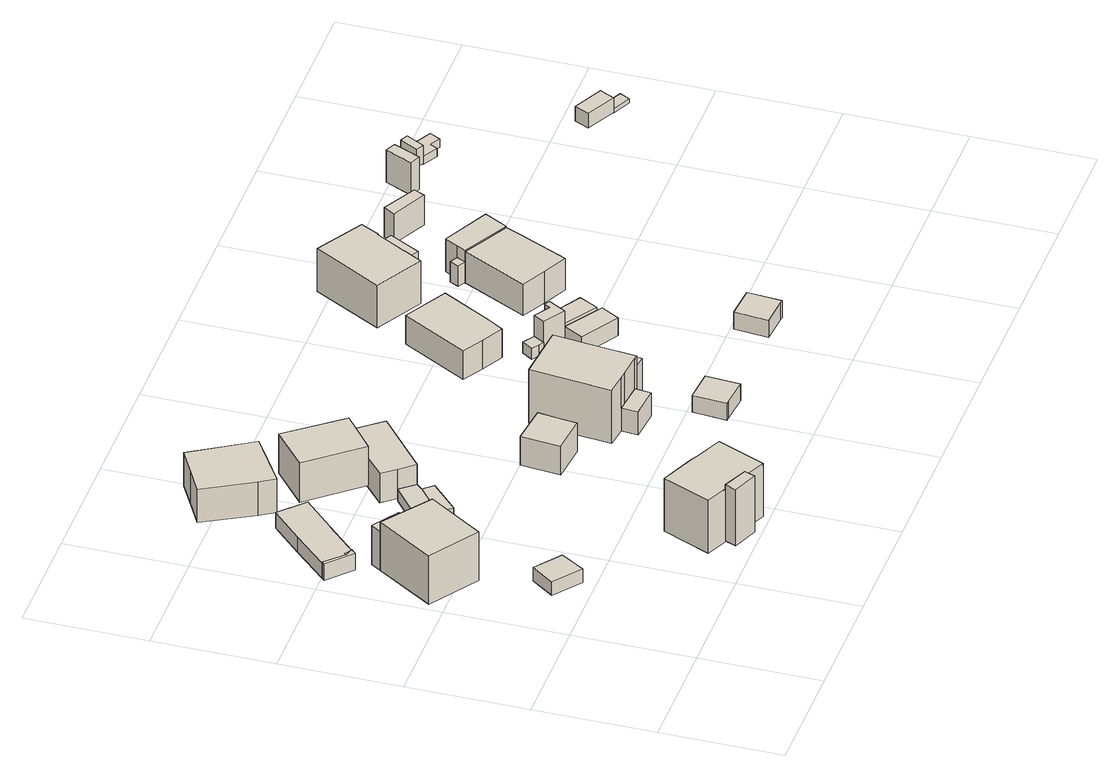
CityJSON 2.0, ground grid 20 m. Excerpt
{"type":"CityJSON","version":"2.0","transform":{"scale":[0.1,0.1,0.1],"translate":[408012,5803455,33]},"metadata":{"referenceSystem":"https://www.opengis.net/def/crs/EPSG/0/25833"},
"CityObjects":{
"building1":{"type":"Building","attributes":{"Gemeindeschluessel":"11000009","BezugspunktDach":"2200","function":"31001_1010","measuredHeight":3.23,"storeysAboveGround":1},"address":[{"country":"Germany","locality":"Berlin","thoroughfareNumber":"8 (4)","thoroughfareName":"Alt-Schmöckwitz"}],"geometry":[{"type":"Solid","lod":"1","boundaries":[[[[0,1,2,3,4]],[[5,6,7,8,9]],[[5,9,4,3]],[[6,5,3,2]],[[7,6,2,1]],[[8,7,1,0]],[[9,8,0,4]]]]}]},
"building2":{"type":"Building","attributes":{"Gemeindeschluessel":"11000009","BezugspunktDach":"2200","function":"51009_1610","measuredHeight":3.17,"storeysAboveGround":0},"address":[{"country":"Germany","locality":"Berlin"}],"geometry":[{"type":"Solid","lod":"1","boundaries":[[[[10,11,12,13,14]],[[15,16,17,18,19]],[[15,19,14,13]],[[16,15,13,12]],[[17,16,12,11]],[[18,17,11,10]],[[19,18,10,14]]]]}]},
"building3":{"type":"Building","attributes":{"Gemeindeschluessel":"11000009","function":"31001_1010"},"address":[{"country":"Germany","locality":"Berlin","thoroughfareNumber":"7 (1)","thoroughfareName":"Alt-Schmöckwitz"}],"children":["building3-1","building3-2"]},
"building3-1":{"type":"BuildingPart","attributes":{"BezugspunktDach":"2200","measuredHeight":10.73,"storeysAboveGround":1},"parents":["building3"],"geometry":[{"type":"MultiSurface","lod":"1","boundaries":[[[20,21,22,23]],[[24,25,26,27]],[[24,27,23,22]],[[25,28,29,30,24,22,21]],[[26,25,21,20]],[[27,26,20,23]],[[24,30,29,28]]]}]},
"building3-2":{"type":"BuildingPart","attributes":{"BezugspunktDach":"2200","measuredHeight":7.33,"storeysAboveGround":1},"parents":["building3"],"geometry":[{"type":"MultiSurface","lod":"1","boundaries":[[[29,31,32,30]],[[33,34,28,24]],[[33,24,30,32]],[[34,33,32,31]],[[28,34,31,29]],[[24,28,29,30,35]]]}]},
"building4":{"type":"Building","attributes":{"Gemeindeschluessel":"11000009","BezugspunktDach":"2200","function":"31001_2000","measuredHeight":3.75,"storeysAboveGround":1},"address":[{"country":"Germany","locality":"Berlin","thoroughfareNumber":"6 (1)","thoroughfareName":"Alt-Schmöckwitz"}],"geometry":[{"type":"Solid","lod":"1","boundaries":[[[[36,37,38,39,40,41,42,43,44]],[[45,46,47,48,49,17,50,16,15]],[[45,15,44,43]],[[46,45,43,42]],[[47,46,42,41]],[[48,47,41,40]],[[49,48,40,39]],[[17,49,39,38]],[[50,17,38,37]],[[16,50,37,36]],[[15,16,36,44]]]]}]},
"building5":{"type":"Building","attributes":{"Gemeindeschluessel":"11000009","function":"31001_1010"},"address":[{"country":"Germany","locality":"Berlin","thoroughfareNumber":"8 (5)","thoroughfareName":"Alt-Schmöckwitz"}],"children":["building5-1","building5-2"]},
"building5-1":{"type":"BuildingPart","attributes":{"BezugspunktDach":"2200","measuredHeight":10.78,"storeysAboveGround":2},"parents":["building5"],"geometry":[{"type":"MultiSurface","lod":"1","boundaries":[[[51,52,53,54,55,56,57,58]],[[59,60,61,62,63,64,65,66]],[[59,66,58,57]],[[60,59,57,56]],[[61,60,56,55]],[[62,61,55,54]],[[63,62,54,53]],[[64,63,53,67,68,69]],[[65,64,52,69,70]],[[66,65,70,71,72,58]],[[69,68,67,52]],[[70,69,52,51]],[[51,72,71,70]]]}]},
"building5-2":{"type":"BuildingPart","attributes":{"BezugspunktDach":"2200","measuredHeight":10.49,"storeysAboveGround":2},"parents":["building5"],"geometry":[{"type":"MultiSurface","lod":"1","boundaries":[[[73,74,75,76]],[[71,68,77,78]],[[71,78,76,75]],[[67,52,51,72,75,74]],[[77,68,74,73]],[[78,77,73,76]],[[68,69,52,67]],[[70,51,52,69]],[[71,72,51,70]]]}]},
"building6":{"type":"Building","attributes":{"Gemeindeschluessel":"11000009","BezugspunktDach":"2200","function":"31001_2000","measuredHeight":2.12,"storeysAboveGround":1},"address":[{"country":"Germany","locality":"Berlin","thoroughfareNumber":"8 (1)","thoroughfareName":"Alt-Schmöckwitz"}],"geometry":[{"type":"Solid","lod":"1","boundaries":[[[[79,80,81,82,83,84]],[[85,86,87,88,89,90]],[[85,90,84,83]],[[86,85,83,82]],[[87,86,82,81]],[[88,87,81,80]],[[89,88,80,79]],[[90,89,79,84]]]]}]},
"building7":{"type":"Building","attributes":{"Gemeindeschluessel":"11000009","BezugspunktDach":"2200","function":"31001_2000","measuredHeight":2.13,"storeysAboveGround":1},"address":[{"country":"Germany","locality":"Berlin","thoroughfareNumber":"8 (2)","thoroughfareName":"Alt-Schmöckwitz"}],"geometry":[{"type":"Solid","lod":"1","boundaries":[[[[91,92,81,80,93]],[[88,87,94,95,96]],[[88,96,93,80]],[[87,88,80,81]],[[94,87,81,92]],[[95,94,92,91]],[[96,95,91,93]]]]}]},
"building8":{"type":"Building","attributes":{"Gemeindeschluessel":"11000009","BezugspunktDach":"2200","function":"31001_1010","measuredHeight":8.39,"storeysAboveGround":2},"address":[{"country":"Germany","locality":"Berlin","thoroughfareNumber":"6A","thoroughfareName":"Alt-Schmöckwitz"}],"geometry":[{"type":"Solid","lod":"1","boundaries":[[[[97,98,99,100,101,102,103]],[[104,105,106,107,108,109,110]],[[104,110,103,102]],[[105,104,102,101]],[[106,105,101,100]],[[107,106,100,99]],[[108,107,99,98]],[[109,108,98,97]],[[110,109,97,103]]]]}]},
"building9":{"type":"Building","attributes":{"Gemeindeschluessel":"11000009","BezugspunktDach":"2200","function":"31001_1010","measuredHeight":8.55,"storeysAboveGround":2},"address":[{"country":"Germany","locality":"Berlin","thoroughfareNumber":"7","thoroughfareName":"Alt-Schmöckwitz"}],"geometry":[{"type":"Solid","lod":"1","boundaries":[[[[111,112,113,114]],[[115,116,117,118]],[[115,118,114,113]],[[116,115,113,112]],[[117,116,112,111]],[[118,117,111,114]]]]}]},
"building10":{"type":"Building","attributes":{"Gemeindeschluessel":"11000009","BezugspunktDach":"2200","function":"31001_1010","measuredHeight":5.39,"storeysAboveGround":2},"address":[{"country":"Germany","locality":"Berlin","thoroughfareNumber":"8","thoroughfareName":"Alt-Schmöckwitz"}],"geometry":[{"type":"Solid","lod":"1","boundaries":[[[[119,120,121,122,123,124]],[[125,126,127,128,129,130]],[[125,130,124,123]],[[126,125,123,122]],[[127,126,122,121]],[[128,127,121,120]],[[129,128,120,119]],[[130,129,119,124]]]]}]},
"building11":{"type":"Building","attributes":{"Gemeindeschluessel":"11000009","BezugspunktDach":"2200","function":"31001_1010","measuredHeight":5.65,"storeysAboveGround":1},"address":[{"country":"Germany","locality":"Berlin","thoroughfareNumber":"8 (3)","thoroughfareName":"Alt-Schmöckwitz"}],"geometry":[{"type":"Solid","lod":"1","boundaries":[[[[131,132,133,134,135]],[[136,137,138,139,140]],[[136,140,135,134]],[[137,136,134,133]],[[138,137,133,132]],[[139,138,132,131]],[[140,139,131,135]]]]}]},
"building12":{"type":"Building","attributes":{"Gemeindeschluessel":"11000009","function":"31001_1010"},"address":[{"country":"Germany","locality":"Berlin","thoroughfareNumber":"9","thoroughfareName":"Alt-Schmöckwitz"}],"children":["building12-1","building12-2","building12-3"]},
"building12-1":{"type":"BuildingPart","attributes":{"BezugspunktDach":"2200","measuredHeight":11.71,"storeysAboveGround":2},"parents":["building12"],"geometry":[{"type":"MultiSurface","lod":"1","boundaries":[[[141,142,143,144,145,146,147,148,149]],[[150,151,152,153,154,155,156,157,158]],[[150,158,149,148]],[[151,150,148,147]],[[152,151,147,146]],[[153,152,146,145]],[[154,159,160,153,145,144]],[[155,154,144,143]],[[161,162,143,142]],[[163,161,156,157,156,142,141]],[[158,157,141,149]],[[153,160,159,154]],[[156,155,162,161]],[[157,156,161,163]]]}]},
"building12-2":{"type":"BuildingPart","attributes":{"BezugspunktDach":"2200","measuredHeight":8.08,"storeysAboveGround":2},"parents":["building12"],"geometry":[{"type":"Solid","lod":"1","boundaries":[[[[164,165,160,159]],[[153,166,167,154]],[[166,153,160,165]],[[167,166,165,164]],[[154,167,164,159]],[[153,154,159,160]]]]}]},
"building12-3":{"type":"BuildingPart","attributes":{"BezugspunktDach":"2200","measuredHeight":4.34,"storeysAboveGround":2},"parents":["building12"],"geometry":[{"type":"MultiSurface","lod":"1","boundaries":[[[168,162,163,169]],[[157,155,170,171]],[[157,171,169,163]],[[170,155,162,168]],[[171,170,168,169]],[[156,161,162,155]],[[157,163,161,156]]]}]},
"building13":{"type":"Building","attributes":{"Gemeindeschluessel":"11000009","BezugspunktDach":"2200","function":"31001_2723","measuredHeight":3.07,"storeysAboveGround":1},"address":[{"country":"Germany","locality":"Berlin","thoroughfareNumber":"9A (1)","thoroughfareName":"Alt-Schmöckwitz"}],"geometry":[{"type":"Solid","lod":"1","boundaries":[[[[172,173,174,175,176]],[[177,178,179,180,181]],[[177,181,176,175]],[[178,177,175,174]],[[179,178,174,173]],[[180,179,173,172]],[[181,180,172,176]]]]}]},
"building14":{"type":"Building","attributes":{"Gemeindeschluessel":"11000009","BezugspunktDach":"2200","function":"31001_2723","measuredHeight":2.06,"storeysAboveGround":1},"address":[{"country":"Germany","locality":"Berlin","thoroughfareNumber":"10 (1)","thoroughfareName":"Alt-Schmöckwitz"}],"geometry":[{"type":"Solid","lod":"1","boundaries":[[[[182,183,184,185,186]],[[187,188,189,190,191]],[[187,191,186,185]],[[188,187,185,184]],[[189,188,184,183]],[[190,189,183,182]],[[191,190,182,186]]]]}]},
"building15":{"type":"Building","attributes":{"Gemeindeschluessel":"11000009","function":"31001_1010"},"address":[{"country":"Germany","locality":"Berlin","thoroughfareNumber":"10","thoroughfareName":"Alt-Schmöckwitz"}],"children":["building15-1","building15-2"]},
"building15-1":{"type":"BuildingPart","attributes":{"BezugspunktDach":"2200","measuredHeight":6.9,"storeysAboveGround":2},"parents":["building15"],"geometry":[{"type":"Solid","lod":"1","boundaries":[[[[192,193,194,195,196,197,198,199]],[[200,201,202,203,204,205,206,207]],[[200,207,199,198]],[[201,200,198,197]],[[202,201,197,196]],[[203,202,196,195]],[[204,208,209,203,195,194]],[[205,204,194,193]],[[206,205,193,192]],[[207,206,192,199]],[[203,209,208,204]]]]}]},
"building15-2":{"type":"BuildingPart","attributes":{"BezugspunktDach":"2200","measuredHeight":2.69,"storeysAboveGround":2},"parents":["building15"],"geometry":[{"type":"MultiSurface","lod":"1","boundaries":[[[210,211,209,208]],[[212,213,214,215]],[[212,215,204,203,209]],[[213,212,209,211]],[[214,213,211,210]],[[215,214,210,208]],[[208,209,203,204]]]}]},
"building16":{"type":"Building","attributes":{"Gemeindeschluessel":"11000009","BezugspunktDach":"2200","function":"31001_2723","measuredHeight":6.03,"storeysAboveGround":1},"address":[{"country":"Germany","locality":"Berlin","thoroughfareNumber":"10 (2)","thoroughfareName":"Alt-Schmöckwitz"}],"geometry":[{"type":"Solid","lod":"1","boundaries":[[[[216,217,218,219,220,221]],[[222,223,224,225,226,227]],[[222,227,221,220]],[[223,222,220,219]],[[224,223,219,218]],[[225,224,218,217]],[[226,225,217,216]],[[227,226,216,221]]]]}]},
"building17":{"type":"Building","attributes":{"Gemeindeschluessel":"11000009","BezugspunktDach":"2200","function":"31001_2723","measuredHeight":4.32,"storeysAboveGround":1},"address":[{"country":"Germany","locality":"Berlin","thoroughfareNumber":"9A (2)","thoroughfareName":"Alt-Schmöckwitz"}],"geometry":[{"type":"Solid","lod":"1","boundaries":[[[[228,229,230,231,232]],[[233,234,235,236,237]],[[233,237,232,231]],[[234,233,231,230]],[[235,234,230,229]],[[236,235,229,228]],[[237,236,228,232]]]]}]},
"building18":{"type":"Building","attributes":{"Gemeindeschluessel":"11000009","BezugspunktDach":"2200","function":"31001_2723","measuredHeight":4.45,"storeysAboveGround":1},"address":[{"country":"Germany","locality":"Berlin","thoroughfareNumber":"10 (3)","thoroughfareName":"Alt-Schmöckwitz"}],"geometry":[{"type":"Solid","lod":"1","boundaries":[[[[238,239,240,241]],[[242,243,244,245]],[[242,245,241,240]],[[243,242,240,239]],[[244,243,239,238]],[[245,244,238,241]]]]}]},
"building19":{"type":"Building","attributes":{"Gemeindeschluessel":"11000009","BezugspunktDach":"2200","function":"31001_2723","measuredHeight":3.19,"storeysAboveGround":1},"address":[{"country":"Germany","locality":"Berlin","thoroughfareNumber":"9B (1)","thoroughfareName":"Alt-Schmöckwitz"}],"geometry":[{"type":"Solid","lod":"1","boundaries":[[[[246,247,248,249,250]],[[251,252,253,254,255]],[[251,255,250,249]],[[252,251,249,248]],[[253,252,248,247]],[[254,253,247,246]],[[255,254,246,250]]]]}]},
"building20":{"type":"Building","attributes":{"Gemeindeschluessel":"11000009","function":"31001_1010"},"address":[{"country":"Germany","locality":"Berlin","thoroughfareNumber":"11","thoroughfareName":"Alt-Schmöckwitz"}],"children":["building20-1","building20-2"]},
"building20-1":{"type":"BuildingPart","attributes":{"BezugspunktDach":"2200","measuredHeight":9.63,"storeysAboveGround":2},"parents":["building20"],"geometry":[{"type":"MultiSurface","lod":"1","boundaries":[[[256,257,258,259,260,261,262,263]],[[264,265,266,267,268,269,270,271]],[[264,271,263,262]],[[265,264,262,261]],[[266,265,261,260]],[[267,272,273,260,259]],[[268,274,272,259,258]],[[269,268,258,257]],[[270,269,257,256]],[[271,270,256,263]],[[266,273,272,267]],[[272,274,268,267]]]}]},
"building20-2":{"type":"BuildingPart","attributes":{"BezugspunktDach":"2200","measuredHeight":6.28,"storeysAboveGround":2},"parents":["building20"],"geometry":[{"type":"Solid","lod":"1","boundaries":[[[[275,276,277,273,272,274]],[[267,266,278,279,269,268]],[[278,266,273,277]],[[279,278,277,276]],[[269,279,276,275]],[[268,269,275,274]],[[267,268,274,272]],[[267,272,273,266]]]]}]},
"building21":{"type":"Building","attributes":{"Gemeindeschluessel":"11000009","function":"31001_1010"},"address":[{"country":"Germany","locality":"Berlin","thoroughfareNumber":"10 (4)","thoroughfareName":"Alt-Schmöckwitz"}],"children":["building21-1","building21-2"]},
"building21-1":{"type":"BuildingPart","attributes":{"BezugspunktDach":"2200","measuredHeight":7.64,"storeysAboveGround":2},"parents":["building21"],"geometry":[{"type":"MultiSurface","lod":"1","boundaries":[[[280,281,282,283,284,285,286,287]],[[288,289,290,291,292,293,294,295]],[[288,295,287,286]],[[289,288,286,285]],[[290,289,285,284]],[[296,297,291,290,284,283]],[[298,296,299,283,282]],[[292,291,297,300]],[[293,292,300,301,302,298,282,281]],[[294,293,281,280]],[[295,294,280,287]],[[297,299,296,297,300]]]}]},
"building21-2":{"type":"BuildingPart","attributes":{"BezugspunktDach":"2200","measuredHeight":3.38,"storeysAboveGround":2},"parents":["building21"],"geometry":[{"type":"Solid","lod":"1","boundaries":[[[[303,304,296,302]],[[297,305,306,301]],[[305,297,296,304]],[[306,305,304,303]],[[301,306,303,302]],[[297,301,302,296]]]]}]},
"building22":{"type":"Building","attributes":{"Gemeindeschluessel":"11000009","function":"31001_2200"},"address":[{"country":"Germany","locality":"Berlin","thoroughfareNumber":"11 (1)","thoroughfareName":"Alt-Schmöckwitz"}],"children":["building22-1","building22-2"]},
"building22-1":{"type":"BuildingPart","attributes":{"BezugspunktDach":"2200","measuredHeight":6.15,"storeysAboveGround":2},"parents":["building22"],"geometry":[{"type":"MultiSurface","lod":"1","boundaries":[[[307,308,309,310,311]],[[312,313,314,315,316]],[[317,318,311,310]],[[312,316,319,320]],[[313,312,310,309]],[[314,313,309,308]],[[315,314,308,307]],[[316,315,307,311]],[[320,319,318,317]]]}]},
"building22-2":{"type":"BuildingPart","attributes":{"BezugspunktDach":"2200","measuredHeight":3.75,"storeysAboveGround":2},"parents":["building22"],"geometry":[{"type":"Solid","lod":"1","boundaries":[[[[318,317,321,322]],[[323,320,319,324]],[[323,324,322,321]],[[320,323,321,317]],[[324,319,318,322]],[[319,320,317,318]]]]}]},
"building23":{"type":"Building","attributes":{"Gemeindeschluessel":"11000009","BezugspunktDach":"2200","function":"31001_2000","measuredHeight":5.5,"storeysAboveGround":1},"address":[{"country":"Germany","locality":"Berlin","thoroughfareNumber":"12 (2)","thoroughfareName":"Alt-Schmöckwitz"}],"geometry":[{"type":"Solid","lod":"1","boundaries":[[[[325,326,327,328]],[[329,330,331,332]],[[329,332,328,327]],[[330,329,327,326]],[[331,330,326,325]],[[332,331,325,328]]]]}]},
"building24":{"type":"Building","attributes":{"Gemeindeschluessel":"11000009","BezugspunktDach":"2200","function":"51009_1610","measuredHeight":5.97,"storeysAboveGround":0},"address":[{"country":"Germany","locality":"Berlin"}],"geometry":[{"type":"Solid","lod":"1","boundaries":[[[[333,334,335,336]],[[337,338,339,340]],[[337,340,336,335]],[[338,337,335,334]],[[339,338,334,333]],[[340,339,333,336]]]]}]},
"building25":{"type":"Building","attributes":{"Gemeindeschluessel":"11000009","BezugspunktDach":"2200","function":"51009_1610","measuredHeight":3.38,"storeysAboveGround":0},"address":[{"country":"Germany","locality":"Berlin"}],"geometry":[{"type":"Solid","lod":"1","boundaries":[[[[341,342,343,344]],[[345,346,347,348]],[[345,348,344,343]],[[346,345,343,342]],[[347,346,342,341]],[[348,347,341,344]]]]}]},
"building26":{"type":"Building","attributes":{"Gemeindeschluessel":"11000009","BezugspunktDach":"2200","function":"31001_2000","measuredHeight":1.5,"storeysAboveGround":1},"address":[{"country":"Germany","locality":"Berlin","thoroughfareNumber":"12 (3)","thoroughfareName":"Alt-Schmöckwitz"}],"geometry":[{"type":"Solid","lod":"1","boundaries":[[[[349,350,351,352,353,354]],[[355,356,357,358,359,360]],[[355,360,354,353]],[[356,355,353,352]],[[357,356,352,351]],[[358,357,351,350]],[[359,358,350,349]],[[360,359,349,354]]]]}]},
"building27":{"type":"Building","attributes":{"Gemeindeschluessel":"11000009","BezugspunktDach":"2200","function":"51009_1610","measuredHeight":2.69,"storeysAboveGround":0},"address":[{"country":"Germany","locality":"Berlin"}],"geometry":[{"type":"Solid","lod":"1","boundaries":[[[[361,362,363,364,365]],[[366,367,368,369,370]],[[366,370,365,364]],[[367,366,364,363]],[[368,367,363,362]],[[369,368,362,361]],[[370,369,361,365]]]]}]},
"building28":{"type":"Building","attributes":{"Gemeindeschluessel":"11000009","BezugspunktDach":"2200","function":"31001_2000","measuredHeight":0.72,"storeysAboveGround":1},"address":[{"country":"Germany","locality":"Berlin","thoroughfareNumber":"12 (4)","thoroughfareName":"Alt-Schmöckwitz"}],"geometry":[{"type":"Solid","lod":"1","boundaries":[[[[371,372,373,374]],[[375,376,377,378]],[[375,378,374,373]],[[376,375,373,372]],[[377,376,372,371]],[[378,377,371,374]]]]}]}
},
"vertices":[
[135,221,28],[160,261,28],[139,277,28],[117,294,28],[90,256,28],[117,294,3],[139,277,3],[160,261,3],[135,221,3],[90,256,3],
[50,553,45],[58,561,45],[44,565,45],[15,594,45],[11,590,45],[15,594,14],[44,565,14],[58,561,14],[50,553,14],[11,590,14],
[87,370,98],[148,462,98],[68,519,98],[7,424,98],[68,519,8],[148,462,8],[87,370,8],[7,424,8],[110,490,8],[110,490,81],[68,519,81],
[122,507,81],[79,536,81],[79,536,8],[122,507,8],[68,519,53],
[44,565,43],[48,570,43],[58,561,43],[106,610,43],[108,611,43],[158,661,43],[118,699,43],[68,649,43],[15,594,43],[68,649,14],[118,699,14],[158,661,14],[108,611,14],[106,610,14],[48,570,14],
[305,41,103],[316,36,103],[374,11,103],[409,91,103],[362,112,103],[352,117,103],[294,142,103],[259,62,103],[294,142,5],[352,117,5],[362,112,5],[409,91,5],[374,11,5],[316,36,5],[305,41,5],[259,62,5],[336,28,103],[336,28,7],[316,36,7],[305,41,7],[295,46,7],[295,46,103],
[329,10,111],[336,28,111],[295,46,111],[287,27,111],[329,10,7],[287,27,7],
[174,446,31],[219,482,31],[256,512,31],[265,522,31],[245,546,31],[153,473,31],[245,546,9],[265,522,9],[256,512,9],[219,482,9],[174,446,9],[153,473,9],
[224,452,31],[270,496,31],[209,468,31],[270,496,9],[224,452,9],[209,468,9],
[135,732,81],[150,707,81],[193,735,81],[235,762,81],[174,861,81],[132,837,81],[90,814,81],[132,837,19],[174,861,19],[235,762,19],[193,735,19],[150,707,19],[135,732,19],[90,814,19],
[259,597,90],[320,646,90],[250,735,90],[188,683,90],[250,735,17],[320,646,17],[259,597,17],[188,683,17],
[245,546,68],[265,522,68],[358,599,68],[320,646,68],[259,597,68],[226,569,68],[259,597,14],[320,646,14],[358,599,14],[265,522,14],[245,546,14],[226,569,14],
[448,326,60],[452,359,60],[456,391,60],[390,398,60],[383,332,60],[390,398,7],[456,391,7],[452,359,7],[448,326,7],[383,332,7],
[514,277,109],[527,276,109],[567,272,109],[574,271,109],[581,334,109],[589,408,109],[541,412,109],[493,416,109],[479,281,109],[493,416,10],[541,412,10],[589,408,10],[581,334,10],[574,271,10],[567,272,10],[527,276,10],[514,277,10],[479,281,10],[574,271,90],[581,334,90],[527,276,53],[567,272,53],[514,277,53],
[596,269,90],[603,332,90],[603,332,10],[596,269,10],
[564,245,53],[512,250,53],[564,245,10],[512,250,10],
[600,135,35],[649,131,35],[653,188,35],[600,192,35],[595,135,35],[600,192,4],[653,188,4],[649,131,4],[600,135,4],[595,135,4],
[653,449,37],[661,444,37],[672,463,37],[653,475,37],[641,457,37],[653,475,17],[672,463,17],[661,444,17],[653,449,17],[641,457,17],
[596,520,70],[632,501,70],[645,521,70],[653,535,70],[695,610,70],[659,630,70],[623,650,70],[561,540,70],[623,650,17],[659,630,17],[695,610,17],[653,535,17],[645,521,17],[632,501,17],[596,520,17],[561,540,17],[645,521,43],[653,535,43],
[661,513,43],[668,526,43],[653,535,16],[668,526,16],[661,513,16],[645,521,16],
[696,422,76],[713,451,76],[705,456,76],[698,446,76],[672,463,76],[661,444,76],[672,463,16],[698,446,16],[705,456,16],[713,451,16],[696,422,16],[661,444,16],
[741,352,47],[759,382,47],[750,388,47],[696,422,47],[678,390,47],[696,422,14],[750,388,14],[759,382,14],[741,352,14],[678,390,14],
[750,388,53],[766,419,53],[713,451,53],[696,422,53],[713,451,15],[766,419,15],[750,388,15],[696,422,15],
[864,134,37],[869,133,37],[874,190,37],[820,194,37],[815,138,37],[820,194,5],[874,190,5],[869,133,5],[864,134,5],[815,138,5],
[729,659,96],[746,689,96],[746,690,96],[775,741,96],[776,740,96],[792,771,96],[713,817,96],[650,703,96],[713,817,17],[792,771,17],[776,740,17],[775,741,17],[746,690,17],[746,689,17],[729,659,17],[650,703,17],[775,741,80],[776,740,80],[746,690,80],
[746,689,80],[772,676,80],[800,727,80],[800,727,17],[772,676,17],
[788,482,73],[829,462,73],[863,535,73],[866,541,73],[879,570,73],[841,590,73],[802,611,73],[747,503,73],[802,611,15],[841,590,15],[879,570,15],[866,541,15],[863,535,15],[829,462,15],[788,482,15],[747,503,15],[866,541,50],[866,541,16],[863,535,50],[866,541,32],[863,535,16],[846,498,16],[846,498,50],
[860,491,50],[880,534,50],[880,534,16],[860,491,16],
[879,570,75],[900,609,75],[822,648,75],[809,626,75],[802,611,75],[809,626,14],[822,648,14],[900,609,14],[879,570,14],[802,611,14],[809,626,54],[802,611,54],[802,611,16],[809,626,16],
[796,633,54],[789,618,54],[796,633,16],[789,618,16],
[926,714,70],[935,732,70],[878,762,70],[867,743,70],[878,762,15],[935,732,15],[926,714,15],[867,743,15],
[1012,748,74],[1032,793,74],[1015,801,74],[994,755,74],[1015,801,14],[1032,793,14],[1012,748,14],[994,755,14],
[1077,762,48],[1093,792,48],[1080,798,48],[1064,768,48],[1080,798,14],[1093,792,14],[1077,762,14],[1064,768,14],
[1103,748,27],[1110,761,27],[1127,751,27],[1137,769,27],[1093,792,27],[1077,762,27],[1093,792,12],[1137,769,12],[1127,751,12],[1110,761,12],[1103,748,12],[1077,762,12],
[1301,531,30],[1310,549,30],[1314,555,30],[1263,580,30],[1251,556,30],[1263,580,3],[1314,555,3],[1310,549,3],[1301,531,3],[1251,556,3],
[1333,516,9],[1342,533,9],[1310,549,9],[1301,531,9],[1310,549,2],[1342,533,2],[1333,516,2],[1301,531,2]
]}
